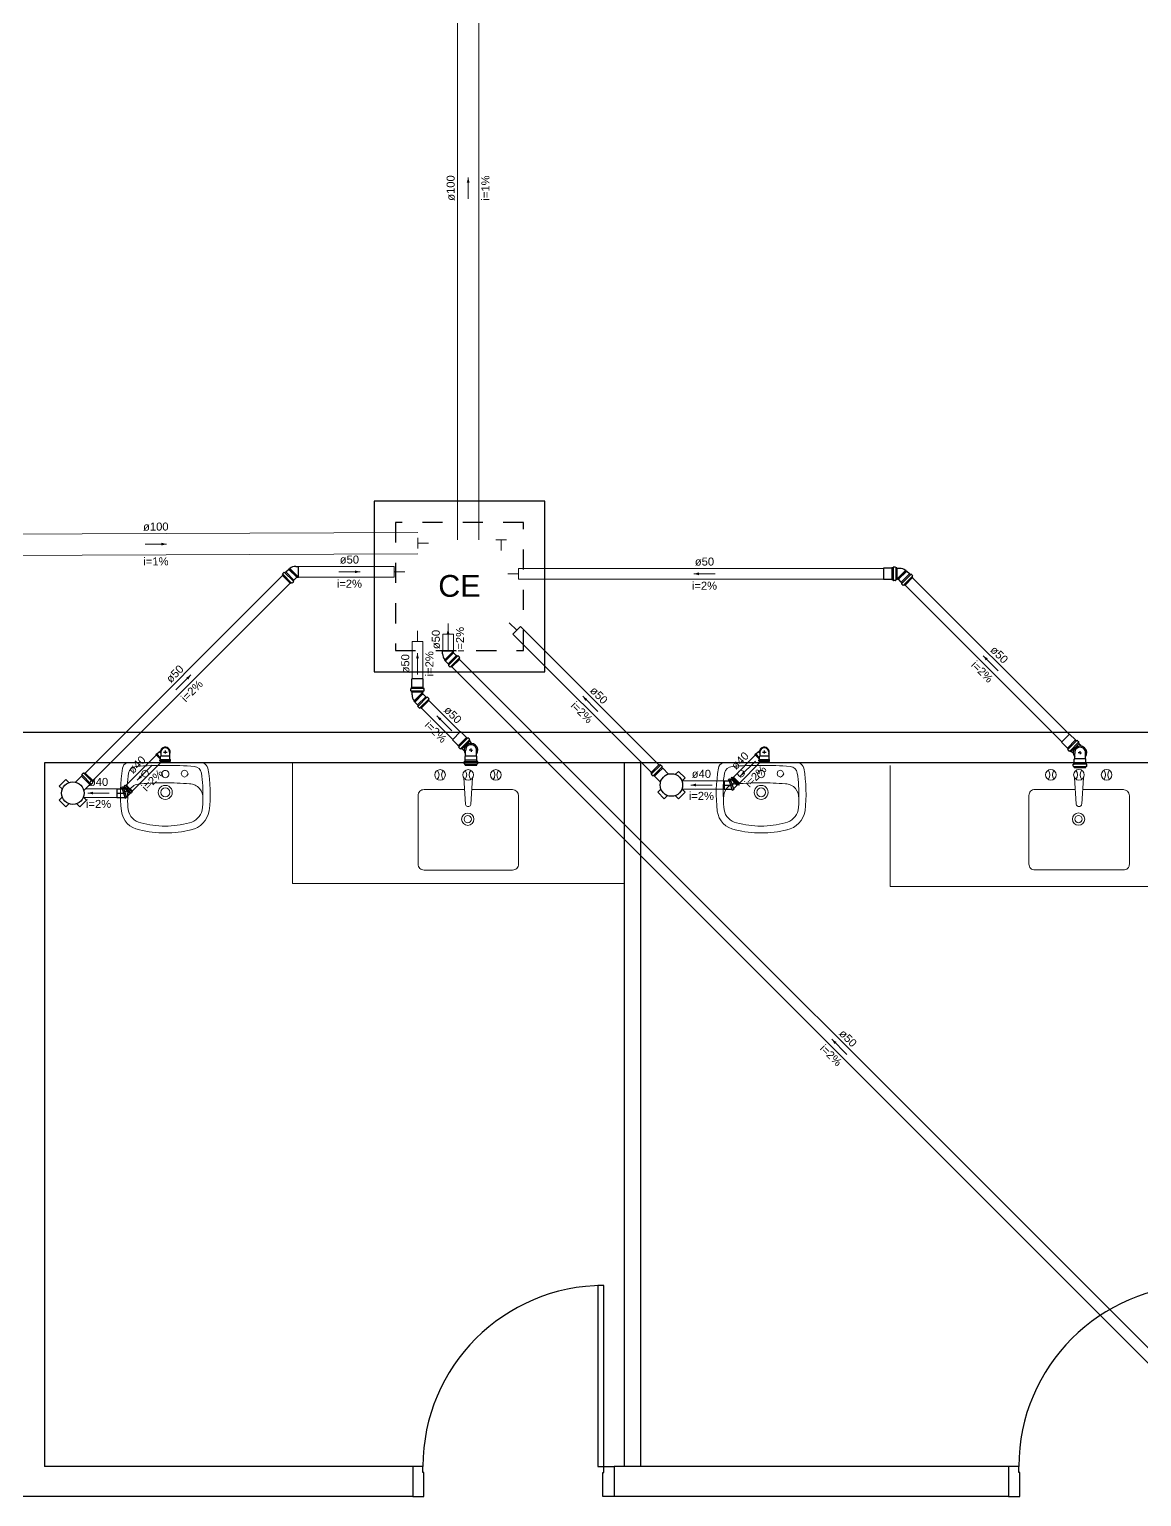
# Model space of a CAD drawing. Header units: millimetres. Extents: x 270 to 744, y -31 to 127.
# Drawn here: x 679.18 to 684.68, y 110.29 to 117.55 of the extents above; entities that cross this region are included whole.
import ezdxf

# ---------------------------------------------------------------- set-up
doc = ezdxf.new("R2010")
doc.units = ezdxf.units.MM
doc.header["$LTSCALE"] = 0.01
doc.header["$MEASUREMENT"] = 0
doc.linetypes.add('Dashed', pattern=[0.75, 0.5, -0.25])
for name, color, linetype, lineweight in [('at_Entity', 7, 'Continuous', 9), ('TQ-Condutos', 3, 'Continuous', 5), ('TQ-Conexões', 9, 'Continuous', 5), ('TQ-Sentido conduto', 9, 'Continuous', 5), ('TQ-Textos conduto', 7, 'Continuous', 5)]:
    doc.layers.add(name, color=color, linetype=linetype, lineweight=lineweight)
for name, color, linetype in [('PAREDE', 4, 'Continuous'), ('PAREDES', 8, 'Continuous'), ('PORTAS', 8, 'Continuous'), ('Simbolos', 5, 'Continuous'), ('Simbolos_int', 2, 'Continuous')]:
    doc.layers.add(name, color=color, linetype=linetype)
doc.styles.add('Arial', font='arial.ttf')

msp = doc.modelspace()

# ---------------------------------------------------------------- hatches: boundary and pattern name
at = {"layer": 'TQ-Sentido conduto', "linetype": 'Continuous'}
for points in [[(681.3501, 116.8213), (681.3433, 116.7958), (681.357, 116.7958)], [(679.857, 115.0063), (679.8315, 115.013), (679.8316, 114.9993)], [(680.8149, 114.8693), (680.7894, 114.8761), (680.7894, 114.8624)], [(682.4667, 114.8592), (682.4922, 114.8524), (682.4922, 114.8661)], [(681.2505, 114.587), (681.2437, 114.5615), (681.2574, 114.5615)], [(681.0991, 114.467), (681.0923, 114.4415), (681.106, 114.4415)], [(683.8987, 114.4539), (683.9119, 114.431), (683.9216, 114.4407)], [(679.9781, 114.359), (679.9552, 114.3458), (679.9649, 114.3362)], [(681.9169, 114.253), (681.9301, 114.2301), (681.9398, 114.2398)], [(681.1944, 114.1564), (681.2076, 114.1335), (681.2173, 114.1432)], [(679.7121, 113.8382), (679.7349, 113.8514), (679.7253, 113.8611)], [(682.6969, 113.8582), (682.7198, 113.8714), (682.7101, 113.881)], [(682.4515, 113.8141), (682.477, 113.8073), (682.477, 113.8209)], [(679.4678, 113.7742), (679.4933, 113.7673), (679.4933, 113.781)], [(683.15, 112.5556), (683.1632, 112.5327), (683.1728, 112.5424)]]:
    msp.add_hatch(color=256, dxfattribs=at).paths.add_polyline_path(points)

# ---------------------------------------------------------------- linework, layer by layer
at = {"layer": 'at_Entity'}
for p, q in [((678.1095, 114.0736), (685.072, 114.0736)), ((682.9877, 114.0736), (683.2845, 114.0736)), ((679.8497, 113.9241), (679.6581, 113.9241)), ((679.9129, 113.9241), (679.7255, 113.9241)), ((679.7339, 113.8694), (679.7402, 113.882)), ((679.7402, 113.8588), (679.7339, 113.8694)), ((679.7402, 113.882), (679.7508, 113.8883)), ((679.7508, 113.8883), (679.7634, 113.882)), ((679.7634, 113.882), (679.7676, 113.8694)), ((679.7676, 113.8694), (679.7634, 113.8588)), ((680.0392, 113.9241), (679.8497, 113.9241)), ((679.9297, 113.8694), (679.9339, 113.882)), ((679.9339, 113.8588), (679.9297, 113.8694)), ((679.9339, 113.882), (679.9466, 113.8883)), ((679.9466, 113.8883), (679.9571, 113.882)), ((679.9571, 113.882), (679.9634, 113.8694)), ((679.9634, 113.8694), (679.9571, 113.8588)), ((680.4809, 113.9241), (680.4809, 113.3262)), ((682.7991, 113.9241), (682.6075, 113.9241)), ((682.8623, 113.9241), (682.6749, 113.9241)), ((682.6833, 113.8694), (682.6896, 113.882)), ((682.6896, 113.8588), (682.6833, 113.8694)), ((682.6896, 113.882), (682.7002, 113.8883)), ((682.7002, 113.8883), (682.7128, 113.882)), ((682.7128, 113.882), (682.717, 113.8694)), ((682.717, 113.8694), (682.7128, 113.8588)), ((682.9886, 113.9241), (682.7991, 113.9241)), ((682.8791, 113.8694), (682.8833, 113.882)), ((682.8833, 113.8588), (682.8791, 113.8694)), ((682.8833, 113.882), (682.896, 113.8883)), ((682.896, 113.8883), (682.9065, 113.882)), ((682.9065, 113.882), (682.9128, 113.8694)), ((682.9128, 113.8694), (682.9065, 113.8588)), ((683.4386, 113.9099), (683.4386, 113.312)), ((679.7508, 113.8525), (679.7402, 113.8588)), ((679.7634, 113.8588), (679.7508, 113.8525)), ((679.9466, 113.8525), (679.9339, 113.8588)), ((679.9571, 113.8588), (679.9466, 113.8525)), ((682.7002, 113.8525), (682.6896, 113.8588)), ((682.7128, 113.8588), (682.7002, 113.8525)), ((682.896, 113.8525), (682.8833, 113.8588)), ((682.9065, 113.8588), (682.896, 113.8525)), ((680.4809, 113.3262), (682.1226, 113.3262)), ((683.4386, 113.312), (685.0802, 113.312))]:
    msp.add_line(p, q, dxfattribs=at)
at = {"layer": 'at_Entity', "color": 7}
for p, q in [((681.132, 113.7914), (681.3321, 113.7914)), ((681.328, 113.8497), (681.3364, 113.7198)), ((681.3721, 113.8497), (681.3637, 113.7198)), ((681.368, 113.7914), (681.5702, 113.7914)), ((684.1552, 113.7918), (684.3553, 113.7918)), ((684.3511, 113.8501), (684.3595, 113.7202)), ((684.3953, 113.8501), (684.3869, 113.7202)), ((684.3911, 113.7918), (684.5934, 113.7918)), ((681.1025, 113.4228), (681.1025, 113.7619)), ((681.5997, 113.4228), (681.5997, 113.7619)), ((684.1257, 113.4231), (684.1257, 113.7623)), ((684.6228, 113.4231), (684.6228, 113.7623)), ((681.132, 113.3933), (681.5702, 113.3933)), ((684.1552, 113.3937), (684.5934, 113.3937))]:
    msp.add_line(p, q, dxfattribs=at)
at = {"layer": 'at_Entity'}
for centre, radius, start, end in [((680.3779, 113.7713), 0.7493, 170.27914, 186.57653), ((679.677, 113.8903), 0.0384, 117.86727, 168.56925), ((680.1107, 113.7931), 0.4482, 169.78202, 185.79718), ((679.709, 113.8659), 0.04, 93.11398, 170.39284), ((679.8508, 112.0419), 1.8695, 90, 94.41438), ((679.8508, 113.8683), 0.0179, 150.01278, 209.98722), ((679.8508, 113.8683), 0.0179, 90, 150.03984), ((679.8507, 113.8683), 0.0179, 210.01908, 270.03665), ((679.857, 112.2044), 1.7069, 85.3753, 90.21026), ((679.8508, 113.8683), 0.0179, 30.01908, 90.03665), ((679.8508, 113.8683), 0.0179, 270, 330.03984), ((679.8508, 113.8683), 0.0179, 330.01278, 29.98722), ((679.9917, 113.8676), 0.0383, 8.75581, 85.61268), ((679.4269, 113.7754), 0.6105, 357.32306, 9.24154), ((680.0135, 113.8797), 0.0519, 20.54167, 58.93005), ((679.3228, 113.7717), 0.7501, 353.41338, 9.69292), ((683.3273, 113.7713), 0.7493, 170.27914, 186.57653), ((682.6264, 113.8903), 0.0384, 117.86727, 168.56925), ((683.0601, 113.7931), 0.4482, 169.78202, 185.79718), ((682.6585, 113.8659), 0.04, 93.11398, 170.39284), ((682.8002, 112.0419), 1.8695, 90, 94.41438), ((682.8002, 113.8683), 0.0179, 150.01278, 209.98722), ((682.8002, 113.8683), 0.0179, 90, 150.03984), ((682.8002, 113.8683), 0.0179, 210.01908, 270.03665), ((682.8064, 112.2044), 1.7069, 85.3753, 90.21026), ((682.8002, 113.8683), 0.0179, 30.01908, 90.03665), ((682.8002, 113.8683), 0.0179, 270, 330.03984), ((682.8002, 113.8683), 0.0179, 330.01278, 29.98722), ((682.9411, 113.8676), 0.0383, 8.75581, 85.61268), ((682.3763, 113.7754), 0.6105, 357.32306, 9.24154), ((682.963, 113.8797), 0.0519, 20.54167, 58.93005), ((682.2722, 113.7717), 0.7501, 353.41338, 9.69292), ((679.7425, 113.7518), 0.0777, 144.65246, 182.83944), ((679.7277, 113.7571), 0.0628, 86.77318, 140.7547), ((679.8507, 112.4793), 1.3457, 90.02076, 95.09507), ((679.8508, 113.7778), 0.0347, 150.00315, 209.99685), ((679.8508, 113.7778), 0.0347, 90, 149.99293), ((679.8508, 113.7778), 0.0221, 90.00968, 180), ((679.8476, 112.3578), 1.4673, 85.18956, 89.93912), ((679.8508, 113.7778), 0.0347, 29.99676, 89.99928), ((679.8508, 113.7778), 0.0221, 0, 90), ((679.8508, 113.7778), 0.0347, 330.00315, 29.99685), ((679.97, 113.7536), 0.0664, 40.34381, 89.44866), ((679.9657, 113.7511), 0.0712, 356.60246, 39.59969), ((682.6919, 113.7518), 0.0777, 144.65246, 182.83944), ((682.6771, 113.7571), 0.0628, 86.77318, 140.7547), ((682.8002, 112.4793), 1.3457, 90.02076, 95.09507), ((682.8002, 113.7778), 0.0347, 150.00315, 209.99685), ((682.8002, 113.7778), 0.0347, 90, 149.99293), ((682.8002, 113.7778), 0.0221, 90.00968, 180), ((682.797, 112.3578), 1.4673, 85.18956, 89.93912), ((682.8002, 113.7778), 0.0347, 29.99676, 89.99928), ((682.8002, 113.7778), 0.0221, 0, 90), ((682.8002, 113.7778), 0.0347, 330.00315, 29.99685), ((682.9194, 113.7536), 0.0664, 40.34381, 89.44866), ((682.9151, 113.7511), 0.0712, 356.60246, 39.59969), ((679.9819, 113.7369), 0.3173, 177.99462, 188.16964), ((679.8508, 113.7778), 0.0347, 209.99676, 269.99928), ((679.8508, 113.7778), 0.0221, 180, 270), ((679.8508, 113.7778), 0.0221, 270, 0), ((679.8508, 113.7778), 0.0347, 270, 329.99293), ((679.7276, 113.737), 0.3094, 351.32208, 1.82646), ((682.9313, 113.7369), 0.3173, 177.99462, 188.16964), ((682.8002, 113.7778), 0.0347, 209.99676, 269.99928), ((682.8002, 113.7778), 0.0221, 180, 270), ((682.8002, 113.7778), 0.0221, 270, 0), ((682.8002, 113.7778), 0.0347, 270, 329.99293), ((682.677, 113.737), 0.3094, 351.32208, 1.82646), ((679.7427, 113.7003), 0.1102, 187.71962, 259.59246), ((679.745, 113.7032), 0.078, 188.41938, 258.38368), ((679.9513, 113.7089), 0.0842, 282.94607, 347.28087), ((679.9528, 113.706), 0.1169, 282.51398, 349.94425), ((682.6921, 113.7003), 0.1102, 187.71962, 259.59246), ((682.6944, 113.7032), 0.078, 188.41938, 258.38368), ((682.9007, 113.7089), 0.0842, 282.94607, 347.28087), ((682.9023, 113.706), 0.1169, 282.51398, 349.94425), ((679.8398, 114.0489), 0.4717, 255.63679, 271.34148), ((679.8629, 114.18), 0.5696, 256.4579, 268.69664), ((679.836, 114.1841), 0.5737, 271.35244, 283.5038), ((679.8616, 114.0484), 0.4711, 268.69805, 284.42194), ((682.7893, 114.0489), 0.4717, 255.63679, 271.34148), ((682.8123, 114.18), 0.5696, 256.4579, 268.69664), ((682.7854, 114.1841), 0.5737, 271.35244, 283.5038), ((682.811, 114.0484), 0.4711, 268.69805, 284.42194)]:
    msp.add_arc(centre, radius, start, end, dxfattribs=at)
at = {"layer": 'at_Entity', "color": 7}
for centre, radius, start, end in [((681.211, 113.8641), 0.0263, 90, 180), ((681.211, 113.8641), 0.0263, 180, 270), ((681.171, 113.8641), 0.0348, 318.99356, 41.00644), ((681.211, 113.8641), 0.0263, 0, 90), ((681.211, 113.8641), 0.0263, 270, 0), ((681.2532, 113.8641), 0.0348, 138.79028, 221.20972), ((681.3501, 113.8641), 0.0263, 90, 180), ((681.3501, 113.8641), 0.0263, 180, 270), ((681.3079, 113.8641), 0.0348, 321.42735, 38.57265), ((681.3501, 113.8641), 0.0263, 0, 90), ((681.3501, 113.8641), 0.0263, 270, 0), ((681.3901, 113.8641), 0.0348, 139.53178, 220.46822), ((681.487, 113.8641), 0.0263, 90, 180), ((681.487, 113.8641), 0.0263, 180, 270), ((681.447, 113.8641), 0.0348, 318.8837, 41.1163), ((681.487, 113.8641), 0.0263, 0, 90), ((681.487, 113.8641), 0.0263, 270, 0), ((681.527, 113.8641), 0.0348, 138.69146, 221.30854), ((684.2342, 113.8645), 0.0263, 90, 180), ((684.2342, 113.8645), 0.0263, 180, 270), ((684.1942, 113.8645), 0.0348, 318.99356, 41.00644), ((684.2342, 113.8645), 0.0263, 0, 90), ((684.2342, 113.8645), 0.0263, 270, 0), ((684.2763, 113.8645), 0.0348, 138.79028, 221.20972), ((684.3732, 113.8645), 0.0263, 90, 180), ((684.3732, 113.8645), 0.0263, 180, 270), ((684.3311, 113.8645), 0.0348, 321.42735, 38.57265), ((684.3732, 113.8645), 0.0263, 0, 90), ((684.3732, 113.8645), 0.0263, 270, 0), ((684.4132, 113.8645), 0.0348, 139.53178, 220.46822), ((684.5101, 113.8645), 0.0263, 90, 180), ((684.5101, 113.8645), 0.0263, 180, 270), ((684.4701, 113.8645), 0.0348, 318.8837, 41.1163), ((684.5101, 113.8645), 0.0263, 0, 90), ((684.5101, 113.8645), 0.0263, 270, 0), ((684.5502, 113.8645), 0.0348, 138.69146, 221.30854), ((681.1313, 113.7627), 0.0288, 88.51591, 181.48409), ((681.5691, 113.7609), 0.0305, 0.00551, 90), ((684.1544, 113.763), 0.0288, 88.51591, 181.48409), ((684.5923, 113.7613), 0.0305, 0.00551, 90), ((681.3501, 113.7209), 0.0137, 180.69216, 240.70662), ((681.3501, 113.7209), 0.0137, 300.72149, 0.73606), ((684.3732, 113.7212), 0.0137, 180.69216, 240.70662), ((684.3732, 113.7212), 0.0137, 300.72149, 0.73606), ((681.3479, 113.645), 0.0305, 90, 180), ((681.3479, 113.645), 0.0305, 180, 270), ((681.3479, 113.645), 0.0179, 90, 180), ((681.3479, 113.645), 0.0179, 180, 270), ((681.3501, 113.7209), 0.0137, 240.70689, 300.72114), ((681.3479, 113.645), 0.0305, 0, 90), ((681.3479, 113.645), 0.0179, 0, 90), ((681.3479, 113.645), 0.0179, 270, 0), ((681.3479, 113.645), 0.0305, 270, 0), ((684.3711, 113.6454), 0.0305, 90, 180), ((684.3711, 113.6454), 0.0305, 180, 270), ((684.3711, 113.6454), 0.0179, 90, 180), ((684.3711, 113.6454), 0.0179, 180, 270), ((684.3732, 113.7212), 0.0137, 240.70689, 300.72114), ((684.3711, 113.6454), 0.0305, 0, 90), ((684.3711, 113.6454), 0.0179, 0, 90), ((684.3711, 113.6454), 0.0179, 270, 0), ((684.3711, 113.6454), 0.0305, 270, 0), ((681.1313, 113.422), 0.0288, 178.51591, 271.48409), ((681.5709, 113.422), 0.0288, 268.51591, 1.48409), ((684.1544, 113.4224), 0.0288, 178.51591, 271.48409), ((684.5941, 113.4224), 0.0288, 268.51591, 1.48409)]:
    msp.add_arc(centre, radius, start, end, dxfattribs=at)
at = {"layer": 'PAREDE', "color": 2}
for p, q in [((682.1226, 113.9241), (682.1226, 110.4439)), ((682.2022, 113.9241), (682.2022, 110.4439))]:
    msp.add_line(p, q, dxfattribs=at)
at = {"layer": 'PAREDES'}
for p, q in [((685.072, 114.0736), (673.7325, 114.0736)), ((685.072, 113.9241), (679.2527, 113.9241)), ((679.2527, 113.9241), (679.2527, 110.4418)), ((681.0756, 110.4418), (679.2527, 110.4418)), ((684.0277, 110.4418), (682.072, 110.4418)), ((681.0756, 110.2923), (679.1033, 110.2923)), ((684.0277, 110.2923), (682.072, 110.2923))]:
    msp.add_line(p, q, dxfattribs=at)
at = {"layer": 'PORTAS'}
for points in [[(681.992, 110.4419), (682.0215, 110.4419), (682.0215, 111.3372), (681.992, 111.3372), (681.992, 110.4419)], [(681.0756, 110.4419), (681.0756, 110.2923), (681.1304, 110.2923), (681.1304, 110.4124), (681.1262, 110.4124), (681.1262, 110.4419), (681.0756, 110.4419)], [(682.072, 110.4419), (682.072, 110.2923), (682.0173, 110.2923), (682.0173, 110.4124), (682.0215, 110.4124), (682.0215, 110.4419), (682.072, 110.4419)], [(684.025, 110.4419), (684.025, 110.2923), (684.0798, 110.2923), (684.0798, 110.4124), (684.0756, 110.4124), (684.0756, 110.4419), (684.025, 110.4419)]]:
    msp.add_lwpolyline(points, dxfattribs=at)
for centre in [(682.0215, 110.4419), (684.9709, 110.4419)]:
    msp.add_arc(centre, 0.8953, 90, 180, dxfattribs=at)
at = {"layer": 'Simbolos'}
for p, q in [((680.4474, 114.8689), (680.4599, 114.8814)), ((680.4599, 114.8814), (680.4626, 114.8814)), ((680.4626, 114.8814), (680.4645, 114.8834)), ((680.4635, 114.8846), (680.4657, 114.8868)), ((680.4645, 114.8834), (680.4635, 114.8846)), ((680.4669, 114.8858), (680.4657, 114.8868)), ((680.4969, 114.896), (680.51, 114.896)), ((683.4474, 114.8879), (683.4062, 114.8879)), ((683.4476, 114.8881), (683.4474, 114.8879)), ((683.4526, 114.8881), (683.4476, 114.8881)), ((683.4539, 114.8919), (683.4536, 114.8891)), ((683.4642, 114.8928), (683.4549, 114.8928)), ((683.4652, 114.892), (683.466, 114.8889)), ((683.4716, 114.8881), (683.467, 114.8881)), ((683.4716, 114.8881), (683.4716, 114.8303)), ((683.4848, 114.886), (683.4716, 114.886)), ((683.5147, 114.8757), (683.516, 114.8767)), ((683.5182, 114.8746), (683.516, 114.8767)), ((680.4301, 114.8519), (680.4333, 114.8552)), ((680.4301, 114.8519), (680.4709, 114.8111)), ((680.4319, 114.8592), (680.4335, 114.8564)), ((680.432, 114.8605), (680.4386, 114.8671)), ((680.44, 114.8671), (680.4421, 114.8653)), ((680.4436, 114.8654), (680.4471, 114.8689)), ((680.4471, 114.8689), (680.4474, 114.8689)), ((680.4709, 114.8111), (680.4742, 114.8143)), ((680.4783, 114.8129), (680.4754, 114.8145)), ((680.4795, 114.813), (680.4861, 114.8196)), ((680.4861, 114.821), (680.4843, 114.8231)), ((680.4844, 114.8246), (680.4879, 114.8281)), ((680.4879, 114.8284), (680.5005, 114.8409)), ((680.4879, 114.8281), (680.4879, 114.8284)), ((680.5005, 114.8409), (680.5005, 114.8415)), ((680.5015, 114.8425), (680.51, 114.8425)), ((683.4474, 114.8306), (683.4062, 114.8306)), ((683.4476, 114.8303), (683.4474, 114.8306)), ((683.4526, 114.8303), (683.4476, 114.8303)), ((683.4539, 114.8266), (683.4536, 114.8294)), ((683.4642, 114.8257), (683.4549, 114.8257)), ((683.4652, 114.8264), (683.466, 114.8296)), ((683.4716, 114.8303), (683.467, 114.8303)), ((683.4802, 114.8325), (683.4716, 114.8325)), ((683.4812, 114.8309), (683.4812, 114.8314)), ((683.4938, 114.8183), (683.4812, 114.8309)), ((683.4938, 114.818), (683.4938, 114.8183)), ((683.4973, 114.8145), (683.4938, 114.818)), ((683.4955, 114.811), (683.4973, 114.8131)), ((683.5021, 114.803), (683.4956, 114.8095)), ((683.5034, 114.8028), (683.5062, 114.8044)), ((683.5108, 114.801), (683.5075, 114.8043)), ((683.5516, 114.8419), (683.5108, 114.801)), ((683.5171, 114.8733), (683.5182, 114.8746)), ((683.5191, 114.8714), (683.5171, 114.8733)), ((683.5218, 114.8714), (683.5191, 114.8714)), ((683.5343, 114.8589), (683.5218, 114.8714)), ((683.5346, 114.8589), (683.5343, 114.8589)), ((683.5381, 114.8554), (683.5346, 114.8589)), ((683.5417, 114.8571), (683.5395, 114.8553)), ((683.5496, 114.8505), (683.5431, 114.857)), ((683.5498, 114.8492), (683.5482, 114.8464)), ((683.5516, 114.8419), (683.5483, 114.8451)), ((681.2237, 114.4636), (681.2237, 114.4768)), ((681.2773, 114.4683), (681.2773, 114.4768)), ((681.2789, 114.4672), (681.2783, 114.4672)), ((681.2914, 114.4547), (681.2789, 114.4672)), ((681.2917, 114.4547), (681.2914, 114.4547)), ((681.2952, 114.4512), (681.2917, 114.4547)), ((681.2988, 114.4529), (681.2967, 114.4511)), ((681.3068, 114.4463), (681.3002, 114.4528)), ((681.3069, 114.445), (681.3053, 114.4422)), ((681.3087, 114.4377), (681.3055, 114.4409)), ((681.234, 114.4337), (681.233, 114.4325)), ((681.2352, 114.4303), (681.233, 114.4325)), ((681.2364, 114.4313), (681.2352, 114.4303)), ((681.2383, 114.4294), (681.2364, 114.4313)), ((681.2383, 114.4267), (681.2383, 114.4294)), ((681.2509, 114.4141), (681.2383, 114.4267)), ((681.2509, 114.4138), (681.2509, 114.4141)), ((681.2544, 114.4103), (681.2509, 114.4138)), ((681.2527, 114.4068), (681.2545, 114.4089)), ((681.2593, 114.3988), (681.2527, 114.4053)), ((681.2605, 114.3986), (681.2634, 114.4003)), ((681.2679, 114.3968), (681.2646, 114.4001)), ((681.2679, 114.3968), (681.3087, 114.4377)), ((681.0703, 114.2974), (681.0705, 114.2976)), ((681.0703, 114.2925), (681.0703, 114.2974)), ((681.0705, 114.2976), (681.0705, 114.3388)), ((681.1278, 114.2976), (681.1278, 114.3388)), ((681.128, 114.2974), (681.1278, 114.2976)), ((681.128, 114.2925), (681.128, 114.2974)), ((681.0656, 114.2808), (681.0656, 114.2901)), ((681.0663, 114.2798), (681.0695, 114.279)), ((681.0665, 114.2912), (681.0693, 114.2914)), ((681.0703, 114.2734), (681.0703, 114.278)), ((681.128, 114.2734), (681.0703, 114.2734)), ((681.0724, 114.2602), (681.0724, 114.2734)), ((681.0826, 114.2303), (681.0816, 114.229)), ((681.0838, 114.2269), (681.0816, 114.229)), ((681.085, 114.2279), (681.0838, 114.2269)), ((681.087, 114.2259), (681.085, 114.2279)), ((681.087, 114.2232), (681.087, 114.2259)), ((681.0995, 114.2107), (681.087, 114.2232)), ((681.1165, 114.1934), (681.1574, 114.2343)), ((681.1259, 114.2648), (681.1259, 114.2734)), ((681.1275, 114.2638), (681.127, 114.2638)), ((681.1401, 114.2512), (681.1275, 114.2638)), ((681.128, 114.2734), (681.128, 114.278)), ((681.1319, 114.2798), (681.1288, 114.279)), ((681.1318, 114.2912), (681.129, 114.2914)), ((681.1327, 114.2808), (681.1327, 114.2901)), ((681.1404, 114.2512), (681.1401, 114.2512)), ((681.1439, 114.2478), (681.1404, 114.2512)), ((681.1474, 114.2495), (681.1453, 114.2477)), ((681.1554, 114.2429), (681.1488, 114.2494)), ((681.1556, 114.2416), (681.1539, 114.2388)), ((681.1574, 114.2343), (681.1541, 114.2375)), ((681.0995, 114.2104), (681.0995, 114.2107)), ((681.103, 114.2069), (681.0995, 114.2104)), ((681.1013, 114.2033), (681.1031, 114.2055)), ((681.1079, 114.1954), (681.1014, 114.2019)), ((681.1092, 114.1952), (681.112, 114.1968)), ((681.1165, 114.1934), (681.1133, 114.1967)), ((681.3418, 114.0495), (681.3127, 114.0786)), ((681.3013, 114.0089), (681.2721, 114.0381)), ((681.3013, 114.0086), (681.3013, 114.0089)), ((681.3048, 114.0051), (681.3013, 114.0086)), ((681.3591, 114.0325), (681.3183, 113.9916)), ((681.3421, 114.0495), (681.3418, 114.0495)), ((681.3456, 114.046), (681.3421, 114.0495)), ((681.3492, 114.0477), (681.3471, 114.0459)), ((681.3572, 114.0411), (681.3506, 114.0476)), ((681.3573, 114.0398), (681.3557, 114.037)), ((681.3591, 114.0325), (681.3559, 114.0357)), ((681.3689, 114.0197), (681.3576, 114.031)), ((684.3157, 113.9964), (684.2865, 114.0256)), ((684.3562, 114.0369), (684.3271, 114.0661)), ((684.3735, 114.02), (684.3327, 113.9791)), ((684.3565, 114.0369), (684.3562, 114.0369)), ((684.36, 114.0334), (684.3565, 114.0369)), ((684.3636, 114.0352), (684.3614, 114.0334)), ((684.3715, 114.0286), (684.365, 114.0351)), ((684.3717, 114.0273), (684.3701, 114.0245)), ((684.3735, 114.02), (684.3703, 114.0232)), ((684.3833, 114.0072), (684.372, 114.0185)), ((679.8046, 113.9648), (679.8076, 113.9678)), ((679.8046, 113.9648), (679.8275, 113.9419)), ((679.8076, 113.9678), (679.8091, 113.9678)), ((679.8091, 113.9678), (679.8203, 113.979)), ((679.8203, 113.979), (679.8221, 113.979)), ((679.8281, 113.985), (679.8221, 113.979)), ((679.8243, 113.933), (679.8243, 113.9381)), ((679.8251, 113.932), (679.8267, 113.9316)), ((679.8253, 113.9391), (679.8265, 113.9392)), ((679.8275, 113.9552), (679.829, 113.9568)), ((679.8275, 113.9403), (679.8275, 113.9552)), ((679.829, 113.9769), (679.829, 113.9666)), ((679.829, 113.9666), (679.829, 113.9568)), ((679.8725, 113.9769), (679.8725, 113.9666)), ((679.8725, 113.9666), (679.8725, 113.9568)), ((679.874, 113.9552), (679.8725, 113.9568)), ((679.874, 113.9403), (679.874, 113.9552)), ((679.8764, 113.932), (679.8748, 113.9316)), ((679.8762, 113.9391), (679.875, 113.9392)), ((679.8772, 113.933), (679.8772, 113.9381)), ((681.3031, 114.0016), (681.3049, 114.0037)), ((681.3097, 113.9936), (681.3031, 114.0001)), ((681.311, 113.9934), (681.3138, 113.9951)), ((681.3183, 113.9916), (681.315, 113.9949)), ((681.3311, 113.9819), (681.3198, 113.9931)), ((681.3354, 113.9366), (681.3356, 113.9368)), ((681.3354, 113.9316), (681.3354, 113.9366)), ((681.3356, 113.9545), (681.3375, 113.9564)), ((681.3356, 113.9368), (681.3356, 113.9545)), ((681.3375, 113.9564), (681.3375, 113.9831)), ((681.3911, 113.9564), (681.3911, 113.9831)), ((681.393, 113.9545), (681.3911, 113.9564)), ((681.393, 113.9368), (681.393, 113.9545)), ((681.3932, 113.9366), (681.393, 113.9368)), ((681.3932, 113.9316), (681.3932, 113.9366)), ((682.7695, 113.9648), (682.7725, 113.9678)), ((682.7695, 113.9648), (682.7924, 113.9419)), ((682.7725, 113.9678), (682.774, 113.9678)), ((682.774, 113.9678), (682.7852, 113.979)), ((682.7852, 113.979), (682.787, 113.979)), ((682.793, 113.985), (682.787, 113.979)), ((682.7892, 113.933), (682.7892, 113.9381)), ((682.79, 113.932), (682.7916, 113.9316)), ((682.7902, 113.9391), (682.7914, 113.9392)), ((682.7924, 113.9552), (682.7939, 113.9568)), ((682.7924, 113.9403), (682.7924, 113.9552)), ((682.7939, 113.9769), (682.7939, 113.9666)), ((682.7939, 113.9666), (682.7939, 113.9568)), ((682.8374, 113.9769), (682.8374, 113.9666)), ((682.8374, 113.9666), (682.8374, 113.9568)), ((682.839, 113.9552), (682.8374, 113.9568)), ((682.839, 113.9403), (682.839, 113.9552)), ((682.8413, 113.932), (682.8397, 113.9316)), ((682.8411, 113.9391), (682.8399, 113.9392)), ((682.8421, 113.933), (682.8421, 113.9381)), ((684.3157, 113.9961), (684.3157, 113.9964)), ((684.3192, 113.9926), (684.3157, 113.9961)), ((684.3175, 113.989), (684.3192, 113.9912)), ((684.3241, 113.9811), (684.3175, 113.9876)), ((684.3253, 113.9809), (684.3281, 113.9825)), ((684.3327, 113.9791), (684.3294, 113.9824)), ((684.3454, 113.9693), (684.3342, 113.9806)), ((684.35, 113.942), (684.3519, 113.9439)), ((684.35, 113.9242), (684.35, 113.942)), ((684.3519, 113.9439), (684.3519, 113.9706)), ((684.4055, 113.9439), (684.4055, 113.9706)), ((684.4074, 113.942), (684.4055, 113.9439)), ((684.4074, 113.9242), (684.4074, 113.942)), ((679.4397, 113.8616), (679.4364, 113.8582)), ((679.438, 113.8651), (679.4398, 113.863)), ((679.4446, 113.8731), (679.4381, 113.8666)), ((679.4459, 113.8733), (679.4487, 113.8716)), ((679.4532, 113.8751), (679.45, 113.8718)), ((679.4941, 113.8342), (679.4532, 113.8751)), ((679.8275, 113.9273), (679.8275, 113.9305)), ((679.8275, 113.9273), (679.874, 113.9273)), ((679.874, 113.9273), (679.874, 113.9305)), ((681.3307, 113.92), (681.3307, 113.9293)), ((681.3315, 113.919), (681.3347, 113.9181)), ((681.3317, 113.9303), (681.3345, 113.9306)), ((681.3354, 113.9125), (681.3354, 113.9171)), ((681.3354, 113.9125), (681.3932, 113.9125)), ((681.3932, 113.9125), (681.3932, 113.9171)), ((681.3971, 113.919), (681.394, 113.9181)), ((681.3969, 113.9303), (681.3942, 113.9306)), ((681.3979, 113.92), (681.3979, 113.9293)), ((682.2957, 113.915), (682.2549, 113.8742)), ((682.2549, 113.8742), (682.2581, 113.8709)), ((682.2567, 113.8668), (682.2583, 113.8696)), ((682.2569, 113.8656), (682.2634, 113.859)), ((682.2648, 113.859), (682.267, 113.8607)), ((682.2684, 113.8607), (682.2717, 113.8573)), ((682.2957, 113.915), (682.299, 113.9118)), ((682.3031, 113.9132), (682.3003, 113.9116)), ((682.3043, 113.9131), (682.3109, 113.9065)), ((682.311, 113.9051), (682.3092, 113.9029)), ((682.3092, 113.9015), (682.3126, 113.8982)), ((682.3126, 113.8982), (682.3127, 113.8978)), ((682.3423, 113.8682), (682.3127, 113.8978)), ((682.3762, 113.867), (682.3909, 113.8818)), ((682.3909, 113.8818), (682.4235, 113.8492)), ((682.7924, 113.9273), (682.7924, 113.9305)), ((682.7924, 113.9273), (682.839, 113.9273)), ((682.839, 113.9273), (682.839, 113.9305)), ((684.3451, 113.9075), (684.3451, 113.9167)), ((684.3459, 113.9065), (684.349, 113.9056)), ((684.3461, 113.9178), (684.3489, 113.918)), ((684.3498, 113.924), (684.35, 113.9242)), ((684.3498, 113.9191), (684.3498, 113.924)), ((684.3498, 113.9), (684.3498, 113.9046)), ((684.3498, 113.9), (684.4076, 113.9)), ((684.4076, 113.924), (684.4074, 113.9242)), ((684.4076, 113.9191), (684.4076, 113.924)), ((684.4076, 113.9), (684.4076, 113.9046)), ((684.4115, 113.9065), (684.4084, 113.9056)), ((684.4113, 113.9178), (684.4085, 113.918)), ((684.4123, 113.9075), (684.4123, 113.9167)), ((679.3581, 113.8418), (679.3255, 113.8092)), ((679.3403, 113.7945), (679.3255, 113.8092)), ((679.3728, 113.8271), (679.3581, 113.8418)), ((679.4067, 113.8282), (679.4363, 113.8579)), ((679.4364, 113.8582), (679.4363, 113.8579)), ((679.4472, 113.7877), (679.4769, 113.8173)), ((679.4772, 113.8174), (679.4769, 113.8173)), ((679.4806, 113.8207), (679.4772, 113.8174)), ((679.4841, 113.819), (679.482, 113.8208)), ((679.4921, 113.8256), (679.4856, 113.8191)), ((679.4923, 113.8269), (679.4907, 113.8297)), ((679.4941, 113.8342), (679.4908, 113.831)), ((679.6117, 113.7953), (679.6117, 113.753)), ((679.6117, 113.7953), (679.6367, 113.7953)), ((679.642, 113.8047), (679.6344, 113.8022)), ((679.6367, 113.7953), (679.6344, 113.8022)), ((679.6367, 113.7953), (679.6518, 113.749)), ((679.6443, 113.7978), (679.642, 113.8047)), ((679.6443, 113.7978), (679.6594, 113.7515)), ((679.6463, 113.8026), (679.6501, 113.8064)), ((679.6463, 113.8026), (679.6765, 113.7724)), ((679.6472, 113.8035), (679.6774, 113.7733)), ((679.6477, 113.8088), (679.6522, 113.8133)), ((679.6827, 113.7738), (679.6477, 113.8088)), ((679.6522, 113.8133), (679.6871, 113.7783)), ((679.6546, 113.8109), (679.6576, 113.8139)), ((679.6878, 113.7837), (679.6576, 113.8139)), ((682.2717, 113.8573), (682.2721, 113.8573)), ((682.3017, 113.8276), (682.2721, 113.8573)), ((682.3029, 113.7938), (682.2882, 113.779)), ((682.4087, 113.8344), (682.4235, 113.8492)), ((682.4087, 113.7938), (682.4235, 113.779)), ((682.6166, 113.8352), (682.6166, 113.793)), ((682.6166, 113.8352), (682.6415, 113.8352)), ((682.6166, 113.793), (682.6554, 113.793)), ((682.6469, 113.8446), (682.6393, 113.8421)), ((682.6415, 113.8352), (682.6393, 113.8421)), ((682.6415, 113.8352), (682.6567, 113.789)), ((682.6491, 113.8377), (682.6469, 113.8446)), ((682.6491, 113.8377), (682.6643, 113.7915)), ((682.6512, 113.8426), (682.655, 113.8464)), ((682.6512, 113.8426), (682.6813, 113.8124)), ((682.6521, 113.8435), (682.6822, 113.8133)), ((682.6526, 113.8487), (682.6571, 113.8532)), ((682.6875, 113.8138), (682.6526, 113.8487)), ((682.6567, 113.789), (682.6643, 113.7915)), ((682.6571, 113.8532), (682.692, 113.8183)), ((682.6594, 113.8508), (682.6624, 113.8538)), ((682.6926, 113.8237), (682.6624, 113.8538)), ((682.6633, 113.7944), (682.6851, 113.8162)), ((682.692, 113.8183), (682.6875, 113.8138)), ((682.6896, 113.8207), (682.6926, 113.8237)), ((679.3403, 113.7538), (679.3255, 113.7391)), ((679.3581, 113.7065), (679.3255, 113.7391)), ((679.3728, 113.7212), (679.3581, 113.7065)), ((679.4135, 113.7212), (679.4283, 113.7065)), ((679.4608, 113.7391), (679.4283, 113.7065)), ((679.4461, 113.7538), (679.4608, 113.7391)), ((679.6117, 113.753), (679.6506, 113.753)), ((679.6518, 113.749), (679.6594, 113.7515)), ((679.6585, 113.7545), (679.6803, 113.7762)), ((679.6871, 113.7783), (679.6827, 113.7738)), ((679.6847, 113.7807), (679.6878, 113.7837)), ((682.2882, 113.779), (682.3207, 113.7464)), ((682.3355, 113.7612), (682.3207, 113.7464)), ((682.3762, 113.7612), (682.3909, 113.7464)), ((682.4235, 113.779), (682.3909, 113.7464))]:
    msp.add_line(p, q, dxfattribs=at)
at = {"layer": 'Simbolos', "linetype": 'Continuous'}
msp.add_lwpolyline([(680.884, 114.3748), (681.7288, 114.3748), (681.7288, 115.2196), (680.884, 115.2196), (680.884, 114.3748), (680.884, 114.3748)], dxfattribs=at)
at = {"layer": 'Simbolos'}
for centre in [(682.3558, 113.8141), (679.3932, 113.7742)]:
    msp.add_circle(centre, 0.0558, dxfattribs=at)
for centre, radius, start, end in [((680.4973, 114.8461), 0.05, 90.444, 127.3977), ((683.4526, 114.8892), 0.00106, 270, 355), ((683.4549, 114.8918), 0.00106, 90, 175), ((683.4642, 114.8918), 0.00106, 15, 90), ((683.467, 114.8892), 0.00106, 195, 270), ((683.4844, 114.836), 0.05, 52.6023, 89.556), ((680.4328, 114.8598), 0.00106, 135, 210), ((680.4326, 114.8559), 0.00106, 315, 30), ((680.4393, 114.8663), 0.00106, 50, 135), ((680.4428, 114.8662), 0.00106, 230, 315), ((680.4749, 114.8136), 0.00106, 60, 135), ((680.4788, 114.8138), 0.00106, 240, 315), ((680.4852, 114.8238), 0.00106, 135, 220), ((680.4853, 114.8203), 0.00106, 315, 40), ((680.5015, 114.8414), 0.00106, 90, 180), ((683.4526, 114.8293), 0.00106, 5, 90), ((683.4549, 114.8267), 0.00106, 185, 270), ((683.4642, 114.8267), 0.00106, 270, 345), ((683.467, 114.8293), 0.00106, 90, 165), ((683.4802, 114.8314), 0.00106, 0, 90), ((683.4963, 114.8103), 0.00106, 140, 225), ((683.4965, 114.8138), 0.00106, 320, 45), ((683.5029, 114.8037), 0.00106, 225, 300), ((683.5068, 114.8035), 0.00106, 45, 120), ((683.5389, 114.8561), 0.00106, 225, 310), ((683.5423, 114.8563), 0.00106, 45, 130), ((683.5491, 114.8459), 0.00106, 150, 225), ((683.5489, 114.8497), 0.00106, 330, 45), ((681.2737, 114.464), 0.05, 180.444, 217.3977), ((681.2783, 114.4683), 0.00106, 180, 270), ((681.296, 114.4519), 0.00106, 225, 310), ((681.2995, 114.4521), 0.00106, 45, 130), ((681.3062, 114.4417), 0.00106, 150, 225), ((681.306, 114.4456), 0.00106, 330, 45), ((681.2535, 114.4061), 0.00106, 140, 225), ((681.2536, 114.4096), 0.00106, 320, 45), ((681.26, 114.3996), 0.00106, 225, 300), ((681.2639, 114.3993), 0.00106, 45, 120), ((681.0666, 114.2901), 0.00106, 95, 180), ((681.0666, 114.2808), 0.00106, 180, 255), ((681.0692, 114.2925), 0.00106, 275, 0), ((681.0692, 114.278), 0.00106, 0, 75), ((681.1223, 114.2606), 0.05, 180.444, 217.3977), ((681.127, 114.2648), 0.00106, 180, 270), ((681.1291, 114.2925), 0.00106, 180, 265), ((681.1291, 114.278), 0.00106, 105, 180), ((681.1317, 114.2901), 0.00106, 0, 85), ((681.1317, 114.2808), 0.00106, 285, 0), ((681.1446, 114.2485), 0.00106, 225, 310), ((681.1481, 114.2487), 0.00106, 45, 130), ((681.1548, 114.2383), 0.00106, 150, 225), ((681.1546, 114.2421), 0.00106, 330, 45), ((681.1021, 114.2027), 0.00106, 140, 225), ((681.1023, 114.2062), 0.00106, 320, 45), ((681.1086, 114.1961), 0.00106, 225, 300), ((681.1125, 114.1959), 0.00106, 45, 120), ((681.304, 114.0044), 0.00106, 320, 45), ((681.3643, 113.9864), 0.027, 352.826, 187.174), ((681.3464, 114.0467), 0.00106, 225, 310), ((681.3499, 114.0469), 0.00106, 45, 130), ((681.3566, 114.0365), 0.00106, 150, 225), ((681.3564, 114.0403), 0.00106, 330, 45), ((684.3608, 114.0342), 0.00106, 225, 310), ((684.3643, 114.0344), 0.00106, 45, 130), ((684.371, 114.0239), 0.00106, 150, 225), ((684.3708, 114.0278), 0.00106, 330, 45), ((679.8254, 113.9381), 0.00106, 95, 180), ((679.8254, 113.933), 0.00106, 180, 255), ((679.8264, 113.9403), 0.00106, 275, 0), ((679.8264, 113.9305), 0.00106, 0, 75), ((679.8508, 113.9769), 0.0217, 0, 180), ((679.8751, 113.9403), 0.00106, 180, 265), ((679.8751, 113.9305), 0.00106, 105, 180), ((679.8762, 113.9381), 0.00106, 0, 85), ((679.8762, 113.933), 0.00106, 285, 0), ((681.3039, 114.0009), 0.00106, 140, 225), ((681.3104, 113.9943), 0.00106, 225, 300), ((681.3143, 113.9941), 0.00106, 45, 120), ((681.3344, 113.9316), 0.00106, 275, 0), ((681.3943, 113.9316), 0.00106, 180, 265), ((682.7903, 113.9381), 0.00106, 95, 180), ((682.7903, 113.933), 0.00106, 180, 255), ((682.7913, 113.9403), 0.00106, 275, 0), ((682.7913, 113.9305), 0.00106, 0, 75), ((682.8157, 113.9769), 0.0217, 0, 180), ((682.84, 113.9403), 0.00106, 180, 265), ((682.84, 113.9305), 0.00106, 105, 180), ((682.8411, 113.9381), 0.00106, 0, 85), ((682.8411, 113.933), 0.00106, 285, 0), ((684.3183, 113.9884), 0.00106, 140, 225), ((684.3184, 113.9919), 0.00106, 320, 45), ((684.3248, 113.9818), 0.00106, 225, 300), ((684.3287, 113.9816), 0.00106, 45, 120), ((684.3787, 113.9739), 0.027, 352.826, 187.174), ((679.4388, 113.8658), 0.00106, 135, 220), ((679.439, 113.8623), 0.00106, 315, 40), ((679.4454, 113.8724), 0.00106, 60, 135), ((679.4492, 113.8726), 0.00106, 240, 315), ((681.3318, 113.9292), 0.00106, 95, 180), ((681.3318, 113.92), 0.00106, 180, 255), ((681.3344, 113.9171), 0.00106, 0, 75), ((681.3943, 113.9171), 0.00106, 105, 180), ((681.3968, 113.9292), 0.00106, 0, 85), ((681.3968, 113.92), 0.00106, 285, 0), ((682.2576, 113.8663), 0.00106, 150, 225), ((682.2574, 113.8702), 0.00106, 330, 45), ((682.2641, 113.8598), 0.00106, 225, 310), ((682.2676, 113.8599), 0.00106, 45, 130), ((682.2997, 113.9125), 0.00106, 225, 300), ((682.3036, 113.9123), 0.00106, 45, 120), ((682.31, 113.9023), 0.00106, 140, 225), ((682.3101, 113.9058), 0.00106, 320, 45), ((682.375, 113.8681), 0.00158, 250.41, 315), ((684.3462, 113.9167), 0.00106, 95, 180), ((684.3462, 113.9075), 0.00106, 180, 255), ((684.3488, 113.9191), 0.00106, 275, 0), ((684.3488, 113.9046), 0.00106, 0, 75), ((684.4086, 113.9191), 0.00106, 180, 265), ((684.4086, 113.9046), 0.00106, 105, 180), ((684.4112, 113.9167), 0.00106, 0, 85), ((684.4112, 113.9075), 0.00106, 285, 0), ((679.3391, 113.7934), 0.00158, 340.41, 45), ((679.3739, 113.8282), 0.00158, 225, 289.59), ((679.4813, 113.82), 0.00106, 50, 135), ((679.4848, 113.8198), 0.00106, 230, 315), ((679.4916, 113.8302), 0.00106, 135, 210), ((679.4914, 113.8264), 0.00106, 315, 30), ((682.3018, 113.7949), 0.00158, 315, 19.59), ((682.4098, 113.8333), 0.00158, 135, 199.5897), ((682.4098, 113.7949), 0.00158, 160.4103, 225), ((679.3391, 113.7549), 0.00158, 315, 19.59), ((679.3739, 113.7201), 0.00158, 70.4103, 135), ((679.4124, 113.7201), 0.00158, 45, 109.5897), ((679.4472, 113.7549), 0.00158, 160.41, 225), ((682.3366, 113.7601), 0.00158, 70.41, 135), ((682.375, 113.7601), 0.00158, 45, 109.59)]:
    msp.add_arc(centre, radius, start, end, dxfattribs=at)
at = {"layer": 'Simbolos_int'}
for p, q in [((680.4626, 114.8814), (680.5015, 114.8425)), ((680.4645, 114.8834), (680.5054, 114.8425)), ((680.4669, 114.8858), (680.51, 114.8427)), ((680.51, 114.8425), (680.51, 114.896)), ((683.4062, 114.8879), (683.4062, 114.8306)), ((683.4476, 114.8881), (683.4476, 114.8303)), ((683.4535, 114.8881), (683.4535, 114.8303)), ((683.4662, 114.8881), (683.4662, 114.8303)), ((683.4716, 114.8325), (683.4716, 114.886)), ((683.5147, 114.8757), (683.4716, 114.8326)), ((680.4339, 114.8557), (680.4747, 114.8149)), ((680.4429, 114.8647), (680.4837, 114.8239)), ((680.4471, 114.8689), (680.4879, 114.8281)), ((683.5171, 114.8733), (683.4763, 114.8325)), ((683.5191, 114.8714), (683.4801, 114.8325)), ((683.5346, 114.8589), (683.4938, 114.818)), ((683.5388, 114.8547), (683.4979, 114.8138)), ((683.5478, 114.8457), (683.5069, 114.8048)), ((681.2773, 114.4768), (681.2237, 114.4768)), ((681.234, 114.4337), (681.2771, 114.4768)), ((681.2364, 114.4313), (681.2773, 114.4722)), ((681.2383, 114.4294), (681.2773, 114.4683)), ((681.2509, 114.4138), (681.2917, 114.4547)), ((681.2551, 114.4096), (681.2959, 114.4505)), ((681.2641, 114.4007), (681.3049, 114.4415)), ((681.128, 114.2974), (681.0703, 114.2974)), ((681.1278, 114.3388), (681.0705, 114.3388)), ((681.128, 114.2915), (681.0703, 114.2915)), ((681.128, 114.2788), (681.0703, 114.2788)), ((681.1259, 114.2734), (681.0724, 114.2734)), ((681.0826, 114.2303), (681.1258, 114.2734)), ((681.085, 114.2279), (681.1259, 114.2688)), ((681.087, 114.2259), (681.1259, 114.2649)), ((681.0995, 114.2104), (681.1404, 114.2512)), ((681.1037, 114.2062), (681.1445, 114.2471)), ((681.1127, 114.1972), (681.1535, 114.2381)), ((681.3127, 114.0786), (681.2721, 114.0381)), ((681.3421, 114.0495), (681.3013, 114.0086)), ((681.3463, 114.0453), (681.3055, 114.0044)), ((681.3553, 114.0363), (681.3145, 113.9955)), ((681.3198, 113.9931), (681.3576, 114.031)), ((684.3271, 114.0661), (684.2865, 114.0256)), ((684.3565, 114.0369), (684.3157, 113.9961)), ((684.3607, 114.0328), (684.3199, 113.9919)), ((684.3697, 114.0238), (684.3288, 113.9829)), ((684.3342, 113.9806), (684.372, 114.0185)), ((679.8091, 113.9678), (679.8275, 113.9494)), ((679.8221, 113.979), (679.8268, 113.9743)), ((679.874, 113.9393), (679.8275, 113.9393)), ((679.8725, 113.9568), (679.829, 113.9568)), ((679.842, 113.9769), (679.8601, 113.9769)), ((679.8508, 113.9854), (679.8508, 113.9701)), ((681.3932, 113.9366), (681.3354, 113.9366)), ((681.3911, 113.9564), (681.3375, 113.9564)), ((681.3643, 113.9864), (681.3549, 113.9864)), ((681.3643, 113.9864), (681.3643, 113.9944)), ((681.3643, 113.9864), (681.3708, 113.9864)), ((681.3643, 113.9864), (681.3643, 113.9789)), ((682.774, 113.9678), (682.7924, 113.9494)), ((682.787, 113.979), (682.7917, 113.9743)), ((682.839, 113.9393), (682.7924, 113.9393)), ((682.8374, 113.9568), (682.7939, 113.9568)), ((682.8069, 113.9769), (682.825, 113.9769)), ((682.8157, 113.9854), (682.8157, 113.9701)), ((684.4055, 113.9439), (684.3519, 113.9439)), ((684.3787, 113.9739), (684.3693, 113.9739)), ((684.3787, 113.9739), (684.3787, 113.9819)), ((684.3787, 113.9739), (684.3852, 113.9739)), ((684.3787, 113.9739), (684.3787, 113.9663)), ((679.4404, 113.8623), (679.4813, 113.8214)), ((679.4494, 113.8712), (679.4903, 113.8304)), ((679.874, 113.9313), (679.8275, 113.9313)), ((681.3354, 113.9306), (681.3932, 113.9306)), ((681.3354, 113.9179), (681.3932, 113.9179)), ((682.2587, 113.8703), (682.2996, 113.9112)), ((682.2677, 113.8614), (682.3085, 113.9022)), ((682.2721, 113.8573), (682.2924, 113.8775)), ((682.3127, 113.8978), (682.2924, 113.8775)), ((682.839, 113.9313), (682.7924, 113.9313)), ((684.4076, 113.924), (684.3498, 113.924)), ((684.3498, 113.9181), (684.4076, 113.9181)), ((684.3498, 113.9054), (684.4076, 113.9054)), ((679.4363, 113.8579), (679.4566, 113.8376)), ((679.4769, 113.8173), (679.4566, 113.8376)), ((679.6367, 113.7953), (679.639, 113.7953)), ((679.639, 113.7953), (679.6436, 113.7999)), ((679.648, 113.7742), (679.6727, 113.7988)), ((682.6166, 113.8141), (682.6529, 113.8141)), ((682.6415, 113.8352), (682.6438, 113.8352)), ((682.6438, 113.8352), (682.6484, 113.8398)), ((682.6529, 113.8141), (682.6775, 113.8388)), ((679.6117, 113.7742), (679.648, 113.7742))]:
    msp.add_line(p, q, dxfattribs=at)
at = {"layer": 'Simbolos_int', "linetype": 'Dashed'}
msp.add_lwpolyline([(680.9896, 114.4804), (681.6232, 114.4804), (681.6232, 115.114), (680.9896, 115.114), (680.9896, 114.4804), (680.9896, 114.4804)], dxfattribs=at)
at = {"layer": 'Simbolos_int'}
for points in [[(679.6463, 113.8026), (679.6447, 113.7998), (679.6431, 113.7964), (679.6406, 113.7941), (679.6363, 113.7929), (679.6336, 113.7943), (679.6326, 113.7953)], [(682.6512, 113.8426), (682.6496, 113.8397), (682.648, 113.8363), (682.6454, 113.8341), (682.6411, 113.8328), (682.6385, 113.8342), (682.6375, 113.8352)]]:
    msp.add_lwpolyline(points, dxfattribs=at)
for centre, radius, start, end in [((681.3643, 113.9864), 0.0336, 322.861, 217.139), ((684.3787, 113.9739), 0.0336, 322.861, 217.139), ((679.8508, 113.9769), 0.0241, 334.623, 205.377), ((679.8508, 113.9769), 0.0241, 334.623, 160.377), ((682.8157, 113.9769), 0.0241, 334.623, 205.377), ((682.8157, 113.9769), 0.0241, 334.623, 160.377)]:
    msp.add_arc(centre, radius, start, end, dxfattribs=at)
at = {"layer": 'TQ-Condutos'}
for p, q in [((681.2973, 115.0271), (681.2973, 120.5853)), ((681.4029, 115.0271), (681.4029, 120.5737)), ((678.5251, 115.0536), (681.1003, 115.0642)), ((678.5884, 114.9482), (681.1007, 114.9586)), ((680.51, 114.8957), (680.983, 114.8957)), ((683.4062, 114.8856), (681.5985, 114.8856)), ((679.455, 113.8733), (680.4318, 114.8502)), ((679.4923, 113.836), (680.4692, 114.8128)), ((680.51, 114.8429), (680.983, 114.8429)), ((683.4062, 114.8328), (681.5985, 114.8328)), ((684.3255, 114.0645), (683.5498, 114.8401)), ((684.2881, 114.0272), (683.5125, 114.8028)), ((682.294, 113.9133), (681.6087, 114.5985)), ((681.0727, 114.3388), (681.0727, 114.5239)), ((681.1255, 114.3388), (681.1255, 114.5239)), ((681.2241, 114.4768), (681.2241, 114.5606)), ((681.2769, 114.4768), (681.2769, 114.5606)), ((682.2567, 113.8759), (681.5714, 114.5612)), ((685.09, 110.5782), (681.2696, 114.3986)), ((685.1274, 110.6155), (681.307, 114.4359)), ((681.3111, 114.077), (681.1556, 114.2325)), ((681.2737, 114.0397), (681.1183, 114.1952)), ((679.8067, 113.9627), (679.6577, 113.8137)), ((682.7716, 113.9627), (682.6626, 113.8537)), ((679.831, 113.9273), (679.6876, 113.7839)), ((682.7959, 113.9273), (682.6925, 113.8238)), ((679.6117, 113.7953), (679.4548, 113.7953)), ((682.6166, 113.8352), (682.4095, 113.8352)), ((682.6166, 113.793), (682.4095, 113.793)), ((679.6117, 113.753), (679.4468, 113.753))]:
    msp.add_line(p, q, dxfattribs=at)
at = {"layer": 'TQ-Conexões'}
for p, q in [((681.1006, 114.985), (681.1004, 115.0378)), ((681.4862, 115.0271), (681.539, 115.0271)), ((681.5126, 114.9743), (681.5126, 115.0271)), ((681.1533, 115.0116), (681.1005, 115.0114)), ((680.983, 114.8429), (680.983, 114.8957)), ((681.5985, 114.8856), (681.5985, 114.8328)), ((681.0358, 114.8693), (680.983, 114.8693)), ((681.5457, 114.8592), (681.5985, 114.8592)), ((681.2505, 114.6134), (681.2505, 114.5606)), ((681.5527, 114.6172), (681.5901, 114.5799)), ((681.6087, 114.5985), (681.5714, 114.5612)), ((681.1255, 114.5239), (681.0727, 114.5239)), ((681.0991, 114.5767), (681.0991, 114.5239)), ((681.2769, 114.5606), (681.2241, 114.5606))]:
    msp.add_line(p, q, dxfattribs=at)
at = {"layer": 'TQ-Sentido conduto'}
for points in [[(681.3501, 116.7157), (681.3501, 116.8213)], [(679.7514, 115.0058), (679.857, 115.0063)], [(680.7093, 114.8693), (680.8149, 114.8693)], [(682.5723, 114.8592), (682.4667, 114.8592)], [(681.2505, 114.4814), (681.2505, 114.587)], [(681.0991, 114.3614), (681.0991, 114.467)], [(683.9734, 114.3792), (683.8987, 114.4539)], [(679.9034, 114.2844), (679.9781, 114.359)], [(681.9916, 114.1783), (681.9169, 114.253)], [(681.2691, 114.0817), (681.1944, 114.1564)], [(682.7716, 113.9328), (682.6969, 113.8582)], [(679.7867, 113.9129), (679.7121, 113.8382)], [(682.5571, 113.8141), (682.4515, 113.8141)], [(679.5734, 113.7742), (679.4678, 113.7742)], [(683.2246, 112.4809), (683.15, 112.5556)]]:
    msp.add_lwpolyline(points, dxfattribs=at)

# ---------------------------------------------------------------- texts
at = {"layer": 'Simbolos', "insert": (681.202, 114.744), "char_height": 0.10786, "width": 0.258869, "attachment_point": 7, "line_spacing_factor": 0.6, "style": 'Arial'}
msp.add_mtext('CE', dxfattribs=at)
at = {"layer": 'TQ-Textos conduto', "char_height": 0.0396, "attachment_point": 8, "line_spacing_factor": 0.6, "style": 'Arial'}
for s, insert, width, rotation in [('ø100', (681.284, 116.7685), 0.19008, 90.00021), ('i=1%', (681.4556, 116.7685), 0.19008, 90.00021), ('ø100', (679.804, 115.0722), 0.19008, 0.23491), ('i=1%', (679.8047, 114.9006), 0.19008, 0.23491), ('i=2%', (681.3296, 114.5342), 0.19008, 90.00021), ('ø50', (681.2108, 114.5342), 0.14256, 90.00021), ('ø50', (681.0594, 114.4142), 0.14256, 90.00021), ('i=2%', (681.1782, 114.4142), 0.19008, 90.00021), ('ø50', (683.9641, 114.4447), 0.14256, 314.99989), ('ø50', (679.9126, 114.3498), 0.14256, 45.00011), ('i=2%', (683.8801, 114.3607), 0.19008, 314.99989), ('i=2%', (679.9966, 114.2658), 0.19008, 45.00011), ('ø50', (681.9824, 114.2437), 0.14256, 314.99989), ('i=2%', (681.8984, 114.1597), 0.19008, 314.99989), ('ø50', (681.2598, 114.1471), 0.14256, 314.99989), ('i=2%', (681.1758, 114.0631), 0.19008, 314.99989), ('ø40', (679.725, 113.8999), 0.14256, 45.00011), ('ø40', (682.7099, 113.9199), 0.14256, 45.00011), ('i=2%', (679.8016, 113.8233), 0.19008, 45.00011), ('i=2%', (682.7864, 113.8433), 0.19008, 45.00011), ('ø50', (683.2154, 112.5464), 0.14256, 314.99989), ('i=2%', (683.1314, 112.4624), 0.19008, 314.99989)]:
    msp.add_mtext(s, dxfattribs=dict(at, insert=insert, width=width, rotation=rotation))
for s, insert, width in [('ø50', (680.7621, 114.909), 0.14256), ('ø50', (682.5195, 114.899), 0.14256), ('i=2%', (680.7621, 114.7902), 0.19008), ('i=2%', (682.5195, 114.7802), 0.19008), ('ø40', (682.5043, 113.8486), 0.14256), ('ø40', (679.5206, 113.8086), 0.14256), ('i=2%', (679.5206, 113.7004), 0.19008), ('i=2%', (682.5043, 113.7403), 0.19008)]:
    msp.add_mtext(s, dxfattribs=dict(at, insert=insert, width=width))

doc.saveas('drawing.dxf')
